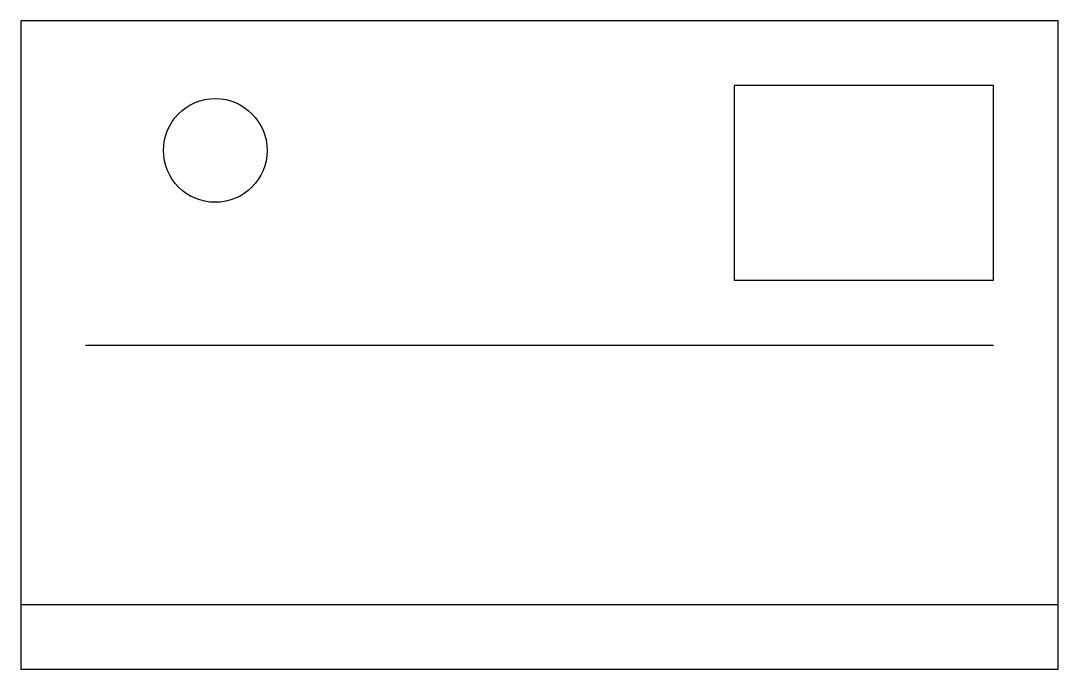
# Model space of a CAD drawing. Header units: metres. Extents: x 0 to 80, y 0 to 50.
import ezdxf

# ---------------------------------------------------------------- set-up
doc = ezdxf.new("R2010")
doc.units = ezdxf.units.M
for name, color, linetype in [('ВОДОЕМ', 4, 'Continuous'), ('ВОДОПРОВОД', 5, 'Continuous'), ('ГРАНИЦА_УЧАСТКА', 7, 'Continuous'), ('ДОРОГА', 1, 'Continuous'), ('ЗДАНИЕ', 2, 'Continuous')]:
    doc.layers.add(name, color=color, linetype=linetype)

msp = doc.modelspace()

# ---------------------------------------------------------------- linework, layer by layer
at = {"layer": 'ВОДОЕМ'}
msp.add_circle((15, 40), 4, dxfattribs=at)
at = {"layer": 'ВОДОПРОВОД'}
msp.add_line((5, 25), (75, 25), dxfattribs=at)
at = {"layer": 'ГРАНИЦА_УЧАСТКА'}
msp.add_lwpolyline([(0, 0), (80, 0), (80, 50), (0, 50), (0, 0)], dxfattribs=at)
at = {"layer": 'ДОРОГА'}
msp.add_line((0, 5), (80, 5), dxfattribs=at)
at = {"layer": 'ЗДАНИЕ'}
msp.add_lwpolyline([(55, 30), (75, 30), (75, 45), (55, 45), (55, 30)], dxfattribs=at)

doc.saveas('drawing.dxf')
